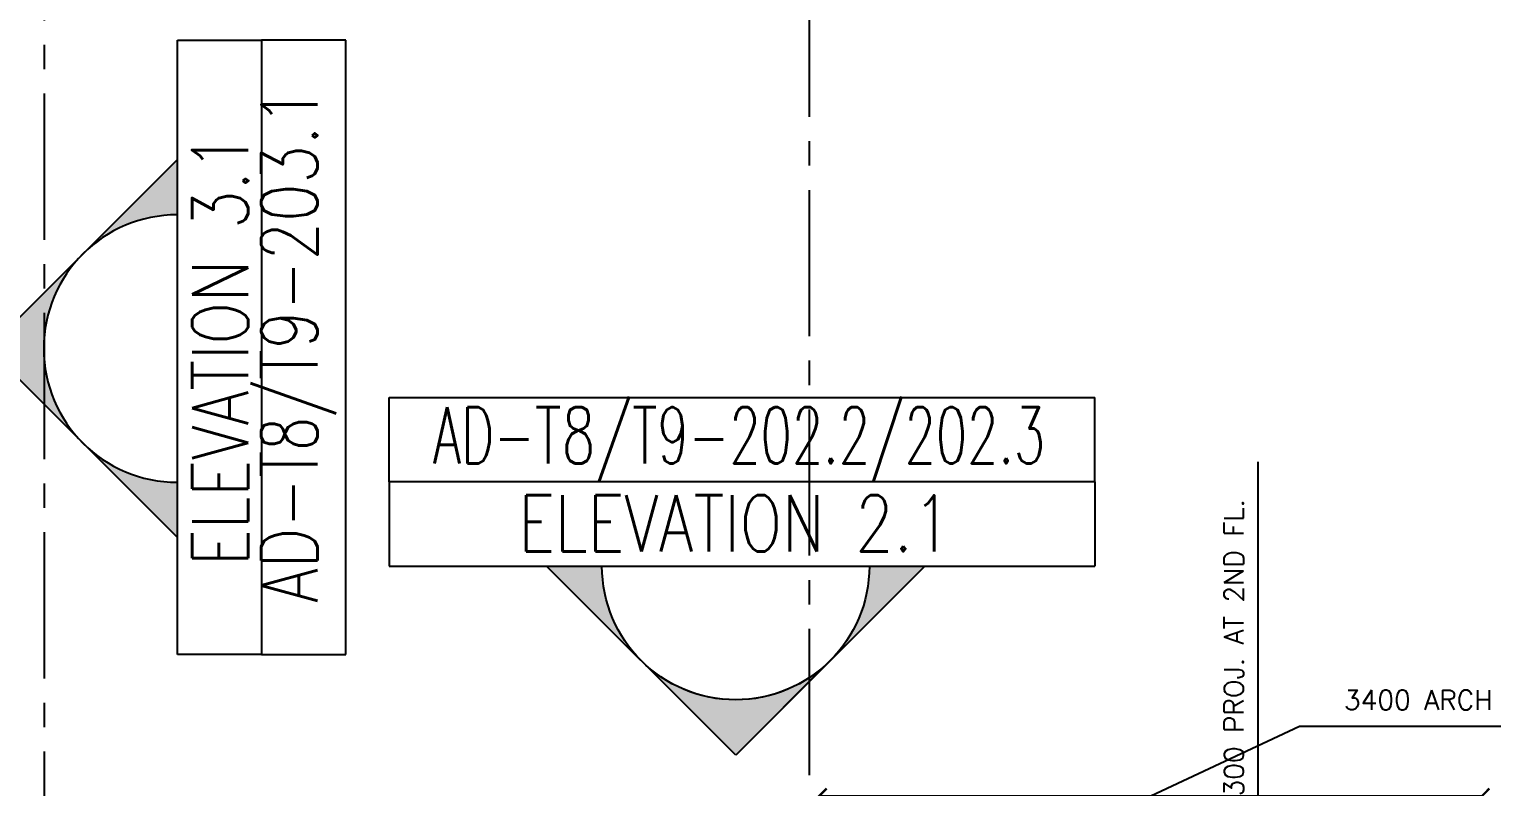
# Model space of a CAD drawing. Header units: millimetres. Extents: x 1167879 to 1231451, y -5731814 to -5645217.
# Drawn here: x 1218459 to 1225962, y -5707363 to -5703478 of the extents above; entities that cross this region are included whole.
import ezdxf

# ---------------------------------------------------------------- set-up
doc = ezdxf.new("R2010")
doc.units = ezdxf.units.MM
doc.header["$LTSCALE"] = 1000
doc.header["$MEASUREMENT"] = 0
for name, pattern in [('$0$AUDIT_D_120904163729-0', [0]), ('$0$HIDDEN', [0.375, 0.25, -0.125]), ('$2$AUDIT_D_120904163729-0', [0]), ('$5$HIDDEN', [0.375, 0.25, -0.125]), ('AUDIT_D_120904163729-0', [0]), ('T8_REFUGE COLUMNS$0$CENTER2', [1.125, 0.75, -0.125, 0.125, -0.125])]:
    doc.linetypes.add(name, pattern=pattern)
doc.layers.get('0').update_dxf_attribs({"linetype": 'AUDIT_D_120904163729-0'})
for name, color, linetype in [('$0$A-DIM', 1, '$0$AUDIT_D_120904163729-0'), ('$1$A-DIM', 1, '$2$AUDIT_D_120904163729-0'), ('T8(T9 IS SIMILAR) - DIMENSION & TEXTING$0$T8_REFUGE COLUMNS$0$a-section line', 92, 'Continuous'), ('T8(T9 IS SIMILAR)$0$$6$a-beam 2', 50, 'Continuous'), ('T8_REFUGE COLUMNS$0$A-CENTERLINE', 193, 'T8_REFUGE COLUMNS$0$CENTER2'), ('T8_TYPICAL COLUMNS$0$A-RCC COLS', 3, 'Continuous')]:
    doc.layers.add(name, color=color, linetype=linetype)
doc.layers.add('T8(T9 IS SIMILAR)$0$D&W', color=8, linetype='Continuous', lineweight=25)
doc.styles.add('$4$Romans 1', font='romans.shx', dxfattribs={"height": 100})
doc.styles.add('$6$Romans 1', font='romans.shx', dxfattribs={"height": 100})
doc.styles.add('T8(T9 IS SIMILAR) - DIMENSION & TEXTING$0$T8_REFUGE COLUMNS$0$TEXT1', font='simplex.shx', dxfattribs={"width": 0.8})
doc.dimstyles.new('$1$ALPINE S', dxfattribs={"dimscale": 0, "dimtxt": 100, "dimasz": 75, "dimexe": 0, "dimexo": 0, "dimgap": 75, "dimtad": 1, "dimdec": 0, "dimzin": 0, "dimdsep": 46, "dimtxsty": '$4$Romans 1', "dimblk": '$4$_ArchTick', "dimcen": 0.09, "dimclrd": 256, "dimclre": 256, "dimclrt": 7, "dimadec": 0, "dimazin": 0, "dimtfac": 1, "dimtdec": 0, "dimtofl": 0, "dimtmove": 1, "dimatfit": 0, "dimldrblk": '$1$_Open90', "dimfxl": 1, "dimtolj": 1, "dimtzin": 0, "dimarcsym": 0})
doc.dimstyles.new('$2$ALPINE S', dxfattribs={"dimscale": 0, "dimtxt": 100, "dimasz": 75, "dimexe": 0, "dimexo": 0, "dimgap": 75, "dimtad": 1, "dimdec": 0, "dimzin": 0, "dimdsep": 46, "dimtxsty": '$6$Romans 1', "dimblk": '$6$_ArchTick', "dimcen": 0.09, "dimclrd": 256, "dimclre": 256, "dimclrt": 7, "dimadec": 0, "dimazin": 0, "dimtfac": 1, "dimtdec": 0, "dimtofl": 0, "dimtmove": 1, "dimatfit": 0, "dimldrblk": '$2$_Open90', "dimfxl": 1, "dimtolj": 1, "dimtzin": 0, "dimarcsym": 0})

# ---------------------------------------------------------------- blocks, each defined once
blk = doc.blocks.new('T8(T9 IS SIMILAR) - DIMENSION & TEXTING')
at = {"layer": 'T8(T9 IS SIMILAR) - DIMENSION & TEXTING$0$T8_REFUGE COLUMNS$0$a-section line', "extrusion": (1.108003958524235e-09, 6.496915289440713e-15, 1)}
h = blk.add_hatch(color=8, dxfattribs=at)
edge = h.paths.add_edge_path()
edge.add_line((1219218.770049977, -5704429.857694739), (1219218.770049971, -5704145.790033603))
edge.add_line((1219218.770049972, -5704145.790033603), (1218248.902388755, -5705115.657694843))
edge.add_line((1218248.902388754, -5705115.657694844), (1219218.770049986, -5706085.525356049))
edge.add_line((1219218.770049988, -5706085.525356048), (1219218.770049982, -5705801.457694912))
edge.add_ellipse((1219218.770049979, -5705115.657694826), major_axis=(-484.9338306081196, -484.9338306178915), ratio=0.9999999999999926, start_angle=-134.99999999999972, end_angle=45.00000000000023, ccw=False)
at = {"layer": 'T8(T9 IS SIMILAR) - DIMENSION & TEXTING$0$T8_REFUGE COLUMNS$0$a-section line', "extrusion": (6.496915289779942e-15, 1.108003958524235e-09, 1)}
h = blk.add_hatch(color=8, dxfattribs=at)
edge = h.paths.add_edge_path()
edge.add_line((1222768.849138279, -5706231.504027287), (1223052.916799414, -5706231.504027293))
edge.add_line((1223052.916799414, -5706231.504027292), (1222083.049138174, -5707201.371688508))
edge.add_line((1222083.049138173, -5707201.371688509), (1221113.181476969, -5706231.504027277))
edge.add_line((1221113.181476969, -5706231.504027275), (1221397.249138104, -5706231.504027282))
edge.add_ellipse((1222083.049138192, -5706231.504027285), major_axis=(-484.9338306178917, -484.9338306081195), ratio=0.9999999999999926, start_angle=314.9999999999998, end_angle=494.9999999999997)
at = {"layer": 'T8(T9 IS SIMILAR) - DIMENSION & TEXTING$0$T8_REFUGE COLUMNS$0$a-section line', "linetype": 'Continuous'}
for p, q in [((1219218.770049925, -5703533.971044711, 0.4895635743047791), (1219650.77004999, -5703533.971044696, 0.4895630956602489)), ((1219218.770050106, -5706685.037009788, 0.4895635743178416), (1219218.770049925, -5703533.971044711, 0.4895635743047791)), ((1220082.770050057, -5703533.971044683, 0.4895626170158123), (1219650.77004999, -5703533.971044696, 0.4895630956602489)), ((1219650.77004999, -5703533.971044696, 0.4895630956602489), (1219650.770050178, -5706685.037009739, 0.4895630955996307)), ((1219650.77004999, -5703533.971044696, 0.4895630956602489), (1219650.770050178, -5706685.037009739, 0.4895630955996307)), ((1220082.770050242, -5706685.037009724, 0.4895626169551025), (1220082.770050057, -5703533.971044683, 0.4895626170158123)), ((1219218.770049921, -5704145.790033492, 0.4895635743160222), (1218248.90238871, -5705115.657694734, 0.4895646488850018)), ((1220082.770050106, -5704429.857694608, 0.4895626169888567), (1220082.770050098, -5704145.790033462, 0.4895626170120715)), ((1218248.90238871, -5705115.657694734, 0.4895646488850018), (1219218.770049947, -5706085.525355959, 0.4895635743224774)), ((1220305.499635994, -5705799.504027086, 0.4895630955996307), (1220305.499636008, -5705367.504027023, 0.4895626169551025)), ((1220305.499636008, -5705367.504027023, 0.4895626169551025), (1223924.948975785, -5705367.504027207, 0.4895626170158123)), ((1221113.181477088, -5705367.50402706, 0.4895626170056142), (1221397.249138201, -5705367.504027075, 0.4895626169660792)), ((1222768.84913841, -5705367.504027159, 0.4895626169888567), (1223052.916799555, -5705367.504027166, 0.4895626170120715)), ((1223924.94897577, -5705799.504027271, 0.4895630956603405), (1223924.948975785, -5705367.504027207, 0.4895626170158123)), ((1223924.948975771, -5705799.504027274, 0.4895630956602489), (1220305.499635994, -5705799.504027086, 0.4895630955996307)), ((1223924.948975771, -5705799.504027274, 0.4895630956602489), (1220305.499635994, -5705799.504027086, 0.4895630955996307)), ((1220305.499635994, -5705799.504027086, 0.4895630955996307), (1220305.499635946, -5706231.504027159, 0.4895635743178416)), ((1223924.94897577, -5705799.504027271, 0.4895630956603405), (1223924.948975721, -5706231.504027343, 0.4895635743785514)), ((1220305.499635946, -5706231.504027159, 0.4895635743178416), (1223924.948975757, -5706231.50402734, 0.4895635743047791)), ((1222083.049138283, -5707201.371688555, 0.4895646488850018), (1221113.181477059, -5706231.504027317, 0.4895635743224774)), ((1223052.916799526, -5706231.504027343, 0.4895635743160222), (1222083.049138283, -5707201.371688555, 0.4895646488850018)), ((1219650.770050178, -5706685.037009739, 0.4895630955996307), (1219218.770050106, -5706685.037009788, 0.4895635743178416)), ((1219650.770050178, -5706685.037009739, 0.4895630955996307), (1220082.770050242, -5706685.037009724, 0.4895626169551025))]:
    blk.add_line(p, q, dxfattribs=at)
at = {"layer": 'T8(T9 IS SIMILAR) - DIMENSION & TEXTING$0$T8_REFUGE COLUMNS$0$a-section line'}
for p, q in [((1222083.049138283, -5707201.371688555, 0.4895646488850018), (1221598.115307671, -5706716.437857938, 0.4895641116377989)), ((1222567.982968888, -5706716.437857945, 0.4895641115636727), (1222083.049138283, -5707201.371688555, 0.4895646488850018))]:
    blk.add_line(p, q, dxfattribs=at)
at = {"layer": 'T8(T9 IS SIMILAR) - DIMENSION & TEXTING$0$T8_REFUGE COLUMNS$0$a-section line', "extrusion": (1.108003958448512e-09, 6.49697785892996e-15, 1)}
blk.add_ellipse((1219218.770049931, -5705115.657694708, 0.4895635743220299), major_axis=(-484.933830608124, -484.9338306178948, 5.373117545037624e-07), ratio=0.9999999999999875, start_param=3.926990816987248, end_param=7.068583470577041, dxfattribs=at)
at = {"layer": 'T8(T9 IS SIMILAR) - DIMENSION & TEXTING$0$T8_REFUGE COLUMNS$0$a-section line', "linetype": 'Continuous', "extrusion": (1.108003958458097e-09, 6.496949109750782e-15, 0.9999999999999998)}
blk.add_ellipse((1219218.770049931, -5705115.657694708, 0.4895635743220299), major_axis=(-484.9338306178886, 484.9338306081182, 5.373054533244497e-07), ratio=0.9999999999999856, start_param=5.497787143782131, end_param=8.639379797371923, dxfattribs=at)
at = {"layer": 'T8(T9 IS SIMILAR) - DIMENSION & TEXTING$0$T8_REFUGE COLUMNS$0$a-section line', "extrusion": (-6.496977858826562e-15, -1.108003958448513e-09, -1)}
blk.add_ellipse((1222083.049138309, -5706231.504027334, 0.4895635743220299), major_axis=(-484.9338306178947, -484.9338306081239, 5.373117545037623e-07), ratio=0.9999999999999875, start_param=3.926990816987248, end_param=7.068583470577041, dxfattribs=at)
at = {"layer": 'T8(T9 IS SIMILAR) - DIMENSION & TEXTING$0$T8_REFUGE COLUMNS$0$a-section line', "linetype": 'Continuous', "extrusion": (-6.496949110784758e-15, -1.108003958458096e-09, -1)}
blk.add_ellipse((1222083.049138309, -5706231.504027334, 0.4895635743220299), major_axis=(484.933830608118, -484.9338306178888, 5.373054533244489e-07), ratio=0.9999999999999856, start_param=5.497787143782131, end_param=8.639379797371923, dxfattribs=at)
at = {"layer": 'T8(T9 IS SIMILAR) - DIMENSION & TEXTING$0$T8_REFUGE COLUMNS$0$a-section line', "extrusion": (-6.496929943355604e-15, -1.108003958515594e-09, -1)}
blk.add_ellipse((1222083.049138309, -5706231.504027334, 0.4895635743220299), major_axis=(-484.9338306178934, -484.9338306081225, 5.373117545130552e-07), ratio=0.9999999999999956, start_param=-1.570796326794897, end_param=4.218847493575595e-15, dxfattribs=at)
at = {"layer": 'T8(T9 IS SIMILAR) - DIMENSION & TEXTING$0$T8_REFUGE COLUMNS$0$a-section line', "extrusion": (1.108003958470505e-09, -6.496870584158025e-15, 1), "char_height": 288.0000000000001, "width": 3463.413954958071, "attachment_point": 5, "style": 'T8(T9 IS SIMILAR) - DIMENSION & TEXTING$0$T8_REFUGE COLUMNS$0$TEXT1'}
for s, insert, text_direction in [('AD-{\\W0.7;T8/}T9-203.1', (1219841.364840238, -5705097.857429884, 0.4895628528347704), (-5.798377871127395e-11, 1, 6.496934830414365e-15)), ('ELEVATION 3.1', (1219438.075702229, -5705119.638503952, 0.4895633312992967), (-5.798355667475089e-11, 1, 6.496934830168347e-15))]:
    blk.add_mtext(s, dxfattribs=dict(at, insert=insert, text_direction=text_direction))
at = {"layer": 'T8(T9 IS SIMILAR) - DIMENSION & TEXTING$0$T8_REFUGE COLUMNS$0$a-section line', "extrusion": (-6.496870583818797e-15, 1.108003958470505e-09, 1), "char_height": 288.0000000000001, "width": 3463.413954958071, "attachment_point": 5, "text_direction": (1, -5.79840848810628e-11, 6.496934830414373e-15), "style": 'T8(T9 IS SIMILAR) - DIMENSION & TEXTING$0$T8_REFUGE COLUMNS$0$TEXT1'}
for s, insert in [('{\\W0.65;AD-\\W0.7;T8/\\W0.65;T9-202.2/202.3}', (1222100.849403134, -5705608.909237026, 0.4895628528347704)), ('ELEVATION 2.1', (1222079.068329066, -5706012.198375036, 0.4895633312992967))]:
    blk.add_mtext(s, dxfattribs=dict(at, insert=insert))
blk = doc.blocks.new('T8_REFUGE COLUMNS')
at = {"layer": 'T8_REFUGE COLUMNS$0$A-CENTERLINE'}
for p, q in [((1218537.069074492, -5714683.190789681), (1218537.069074492, -5698573.632249597)), ((1222462.069074491, -5720802.891727278), (1222462.069074491, -5702690.799446228))]:
    blk.add_line(p, q, dxfattribs=at)
blk = doc.blocks.new('T8_TYPICAL COLUMNS')
at = {"layer": 'T8_TYPICAL COLUMNS$0$A-RCC COLS', "linetype": 'ByBlock'}
blk.add_blockref('T8_REFUGE COLUMNS', (0, 0), dxfattribs=at)
blk = doc.blocks.new('T8(T9 IS SIMILAR)')
at = {"layer": 'T8(T9 IS SIMILAR)$0$D&W', "linetype": 'ByBlock'}
blk.add_blockref('T8_TYPICAL COLUMNS', (1.862645149230957e-09, 0), dxfattribs=at)
at = {"layer": 'T8(T9 IS SIMILAR)$0$$6$a-beam 2', "linetype": 'ByBlock'}
blk.add_blockref('T8(T9 IS SIMILAR) - DIMENSION & TEXTING', (1.862645149230957e-09, 0), dxfattribs=at)
blk = doc.blocks.new('$4$_ArchTick')
at = {"color": 0, "linetype": 'ByBlock', "const_width": 0.15}
blk.add_lwpolyline([(-0.5, -0.5), (0.5, 0.5)], dxfattribs=at)
blk = doc.blocks.new('*D53')
at = {"layer": '$0$A-DIM', "lineweight": -2, "transparency": 16777216}
for p, q in [((39380.09059165628, 11390.04295689426), (40143.29427442327, 11747.03258108348)), ((40143.29427442327, 11747.03258108348), (42717.1037982328, 11747.03258108348)), ((37680.09059164859, 11390.04295689426), (41080.09059166396, 11390.04295689426))]:
    blk.add_line(p, q, dxfattribs=at)
at = {"layer": '$0$A-DIM', "linetype": '$0$HIDDEN', "lineweight": -2, "transparency": 16777216}
for p, q in [((37680.09059164859, 10646.05616430566), (37680.09059164859, 11390.04295689426)), ((41080.09059166396, 10645.89439610112), (41080.09059166396, 11390.04295689426))]:
    blk.add_line(p, q, dxfattribs=at)
at = {"layer": '$0$A-DIM', "linetype": 'ByBlock', "lineweight": -2, "transparency": 16777216, "xscale": 75, "yscale": 75, "zscale": 75, "rotation": 180}
blk.add_blockref('$4$_ArchTick', (37680.09059164859, 11390.04295689426), dxfattribs=at)
at = {"layer": '$0$A-DIM', "linetype": 'ByBlock', "lineweight": -2, "transparency": 16777216, "xscale": 75, "yscale": 75, "zscale": 75}
blk.add_blockref('$4$_ArchTick', (41080.09059166396, 11390.04295689426), dxfattribs=at)
at = {"layer": '$0$A-DIM', "color": 7, "linetype": 'ByBlock', "transparency": 16777216, "insert": (41430.19903632803, 11881.55639060729), "char_height": 100, "attachment_point": 5, "style": '$4$Romans 1'}
blk.add_mtext("\\A1;3400 ARCH PROFILE 'M' ABOVE", dxfattribs=at)
blk = doc.blocks.new('$1$_Open90')
at = {"color": 0, "linetype": 'ByBlock', "lineweight": -2}
for p, q in [((0, 0), (-1, 0)), ((-0.5, 0.5), (0, 0)), ((0, 0), (-0.5, -0.5))]:
    blk.add_line(p, q, dxfattribs=at)
blk = doc.blocks.new('$6$_ArchTick')
at = {"color": 0, "linetype": 'ByBlock', "const_width": 0.15}
blk.add_lwpolyline([(-0.5, -0.5), (0.5, 0.5)], dxfattribs=at)
blk = doc.blocks.new('*D42')
at = {"layer": '$1$A-DIM', "lineweight": -2, "transparency": 16777216}
for p, q in [((39932.0095330535, 10946.04780271091), (39932.0095330535, 13103.19065985415)), ((39932.0095330535, 10646.04780271091), (39932.0095330535, 10571.04780271091))]:
    blk.add_line(p, q, dxfattribs=at)
at = {"layer": '$1$A-DIM', "linetype": '$5$HIDDEN', "lineweight": -2, "transparency": 16777216}
for p, q in [((40103.23699794128, 10946.04780271091), (39932.0095330535, 10946.04780271091)), ((40103.23699794151, 10646.04780271091), (39932.0095330535, 10646.04780271091))]:
    blk.add_line(p, q, dxfattribs=at)
at = {"layer": '$1$A-DIM', "linetype": 'ByBlock', "lineweight": -2, "transparency": 16777216, "xscale": 75, "yscale": 75, "zscale": 75}
for p, rotation in [((39932.0095330535, 10946.04780271091), 270), ((39932.0095330535, 10646.04780271091), 90)]:
    blk.add_blockref('$6$_ArchTick', p, dxfattribs=dict(at, rotation=rotation))
at = {"layer": '$1$A-DIM', "color": 7, "linetype": 'ByBlock', "transparency": 16777216, "insert": (39807.0095330535, 12149.61923128273), "char_height": 100, "attachment_point": 5, "rotation": 90, "style": '$6$Romans 1'}
blk.add_mtext('\\A1;300 PROJ. AT 2ND FL.', dxfattribs=at)
blk = doc.blocks.new('$2$_Open90')
at = {"color": 0, "linetype": 'ByBlock', "lineweight": -2}
for p, q in [((0, 0), (-1, 0)), ((-0.5, 0.5), (0, 0)), ((0, 0), (-0.5, -0.5))]:
    blk.add_line(p, q, dxfattribs=at)
blk = doc.blocks.new('2ndflproj')
at = {"layer": '$0$A-DIM', "linetype": 'ByBlock'}
dim = blk.add_linear_dim(base=(41080.09059166396, 11390.04295689426), p1=(37680.09059164859, 10646.05616430566), p2=(41080.09059166396, 10645.89439610112, 0.3875931785049976), text="<> ARCH PROFILE 'M' ABOVE", dimstyle='$1$ALPINE S', override={"dimscale": 1, "dimfxl": 5, "dimarcsym": 1}, dxfattribs=at)
dim.commit()
dim.dimension.update_dxf_attribs({"geometry": '*D53', "text_midpoint": (40218.29427442327, 11747.03258108348), "dimtype": 128})
at = {"layer": '$1$A-DIM', "linetype": 'ByBlock'}
dim = blk.add_linear_dim(base=(39932.0095330535, 10946.04780271091, 0.6149634448338475), p1=(40103.23699794151, 10646.04780271091, 0.5906379262009346), p2=(40103.23699794128, 10946.04780271091, 0.6149634448338475), angle=270, text='<> PROJ. AT 2ND FL.', dimstyle='$2$ALPINE S', override={"dimscale": 1, "dimtmove": 0, "dimfxl": 5, "dimarcsym": 1}, dxfattribs=at)
dim.commit()
dim.dimension.update_dxf_attribs({"geometry": '*D42', "text_midpoint": (39932.0095330535, 12149.61923128273, 0.6149634448338475), "dimtype": 128})

msp = doc.modelspace()

# ---------------------------------------------------------------- block references
at = {"linetype": 'ByBlock'}
msp.add_blockref('T8(T9 IS SIMILAR) - DIMENSION & TEXTING', (0, 0), dxfattribs=at)

# ---------------------------------------------------------------- next in the draw order: block references
msp.add_blockref('T8(T9 IS SIMILAR)', (0, 0), dxfattribs=at)

# ---------------------------------------------------------------- next in the draw order: block references
msp.add_blockref('2ndflproj', (1184832.069074492, -5718799.863253396), dxfattribs=at)

doc.saveas('drawing.dxf')
